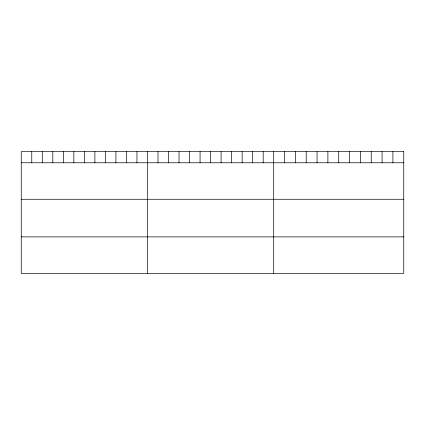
<?xml version="1.0" encoding="UTF-8"?>
<svg xmlns="http://www.w3.org/2000/svg" width="425" height="425" viewBox="0 0 425 425"><rect width="100%" height="100%" fill="white"/><g stroke="black" fill="none" stroke-linecap="round" stroke-linejoin="round"><path stroke-width="0.64" d="M21.25 162.77L403.75 162.77M21.25 199.272L403.75 199.272M21.25 236.879L403.75 236.879M392.913 151.619L392.913 162.77M382.075 151.619L382.075 162.77M371.237 151.619L371.237 162.77M360.4 151.619L360.4 162.77M349.562 151.619L349.562 162.77M338.725 151.619L338.725 162.77M327.888 151.619L327.888 162.77M317.05 151.619L317.05 162.77M306.212 151.619L306.212 162.77M295.375 151.619L295.375 162.77M284.538 151.619L284.538 162.77M273.7 151.619L273.7 273.381M263.181 151.619L263.181 162.77M252.663 151.619L252.663 162.77M242.144 151.619L242.144 162.77M231.625 151.619L231.625 162.77M221.106 151.619L221.106 162.77M210.587 151.619L210.587 162.77M200.069 151.619L200.069 162.77M189.55 151.619L189.55 162.77M179.031 151.619L179.031 162.77M168.512 151.619L168.512 162.77M157.994 151.619L157.994 162.77M147.475 151.619L147.475 273.381M136.956 151.619L136.956 162.77M126.438 151.619L126.438 162.77M115.919 151.619L115.919 162.77M105.4 151.619L105.4 162.77M94.881 151.619L94.881 162.77M84.363 151.619L84.363 162.77M73.844 151.619L73.844 162.77M63.325 151.619L63.325 162.77M52.806 151.619L52.806 162.77M42.287 151.619L42.287 162.77M31.769 151.619L31.769 162.77M403.75 151.619L21.25 151.619L21.25 273.381L403.75 273.381L403.75 151.619"/></g></svg>
